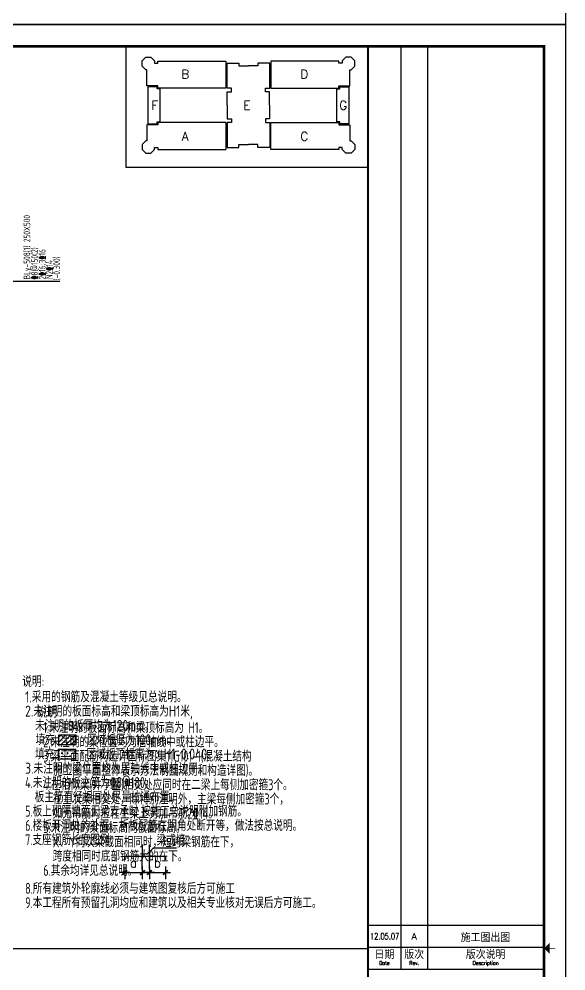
# Model space of a CAD drawing. Header units: millimetres. Extents: x 2998490 to 15040601, y 444546 to 7822218.
# Drawn here: x 14455568 to 14480429, y 7526786 to 7570109 of the extents above; entities that cross this region are included whole.
import ezdxf
from ezdxf.enums import TextEntityAlignment as Align

# ---------------------------------------------------------------- set-up
doc = ezdxf.new("R2010")
doc.units = ezdxf.units.MM
doc.header["$LTSCALE"] = 2000
for name, color, linetype in [('3-ban', 84, 'Continuous'), ('3-liang-rein-Y', 130, 'Continuous'), ('3-liang-R截面-X', 50, 'Continuous'), ('3-liang-R截面-Y', 70, 'Continuous'), ('图框', 7, 'Continuous')]:
    doc.layers.add(name, color=color, linetype=linetype)
doc.styles.add('DIM_FONT', font='SIMPLEX', dxfattribs={"width": 0.8, "bigfont": 'HZTXT'})
doc.styles.add('TKZ1_tjhts.shx', font='tjromant.shx', dxfattribs={"bigfont": 'tjhts.shx'})
doc.styles.add('TKZ2_tjkts.shx', font='tjromant.shx', dxfattribs={"bigfont": 'tjkts.shx'})
doc.styles.add('TSSD_Rein', font='Tssdeng.shx', dxfattribs={"width": 0.7, "bigfont": 'hztxt.shx'})
doc.dimstyles.new('AXIS150', dxfattribs={"dimscale": 1.5, "dimtxt": 300, "dimasz": 1, "dimexe": 200, "dimexo": 200, "dimgap": 150, "dimtad": 1, "dimdec": 0, "dimzin": 0, "dimdsep": 46, "dimtxsty": 'DIM_FONT', "dimblk1": '_DIMX', "dimblk2": '_DIMX', "dimsah": 1, "dimcen": 0.09, "dimclrt": 7, "dimadec": 0, "dimazin": 0, "dimtfac": 1, "dimtdec": 0, "dimtix": 1, "dimtmove": 2, "dimatfit": 3, "dimfxl": 0, "dimtolj": 1, "dimtzin": 0, "dimarcsym": 0})

# ---------------------------------------------------------------- blocks, each defined once
blk = doc.blocks.new('TJAD_TK_A0')
at = {"layer": '图框'}
for p, q in [((2162, 399.3), (973, 399.3)), ((2162, -441.7), (2162, 399.3)), ((2087, 389.3), (2087, -30.7)), ((2099, 389.3), (2099, -30.7)), ((2072, -10.7), (2152, -10.7)), ((2072, -20.7), (2152, -20.7)), ((2072, -30.7), (2152, -30.7)), ((973, -441.7), (2162, -441.7))]:
    blk.add_line(p, q, dxfattribs=at)
at = {"layer": '图框', "const_width": 1.2}
blk.add_lwpolyline([(2152, -431.7), (2152, 389.3), (998, 389.3), (998, -431.7)], close=True, dxfattribs=at)
at = {"layer": '图框'}
for points, const_width in [([(2072, 389.3), (2072, -431.7)], 1), ([(2154.61, -21.2), (2157.11, -21.2)], 0.3), ([(2072, -30.7), (2152, -30.7)], 0.6)]:
    blk.add_lwpolyline(points, dxfattribs=dict(at, const_width=const_width))
blk.add_solid([(2154.61, -23.7), (2154.61, -18.7), (2152.11, -21.2)], dxfattribs=at)
at = {"layer": '图框', "style": 'TKZ2_tjkts.shx'}
for s, p in [('日期', (2079.5, -24.16)), ('版次', (2093, -24.16)), ('版次说明', (2125.5, -24.16))]:
    blk.add_text(s, height=3.6, dxfattribs=at).set_placement(p, align=Align.MIDDLE_CENTER)
at = {"layer": '图框', "style": 'TKZ2_tjkts.shx', "width": 0.8}
for s, p in [('Date', (2079.5, -27.86)), ('Rev.', (2093, -27.86)), ('Description', (2125.5, -27.86))]:
    blk.add_text(s, height=1.8, dxfattribs=at).set_placement(p, align=Align.MIDDLE_CENTER)
blk = doc.blocks.new('_DIMX')
blk.add_line((-150, 0), (150, 0))
at = {"const_width": 50}
blk.add_lwpolyline([(-70, -70), (70, 70)], dxfattribs=at)
blk = doc.blocks.new('*D954')
at = {"layer": '3-ban', "color": 0, "lineweight": -2}
for p, q in [((14460371, 7531544), (14460371, 7530964)), ((14460373, 7531264), (14461170, 7531263)), ((14461171, 7531544), (14461171, 7530963))]:
    blk.add_line(p, q, dxfattribs=at)
at = {"layer": 'Defpoints', "color": 0}
for p in [(14460371, 7531844), (14461172, 7531844), (14461171, 7531263)]:
    blk.add_point(p, dxfattribs=at)
at = {"layer": '3-ban', "color": 0, "lineweight": -2, "xscale": 1.5, "yscale": 1.5, "zscale": 1.5}
for p, rotation in [((14460371, 7531264), 179.9941877224497), ((14461171, 7531263), 359.9941877224497)]:
    blk.add_blockref('_DIMX', p, dxfattribs=dict(at, rotation=rotation))
at = {"layer": '3-ban', "color": 7, "insert": (14460771, 7531714), "char_height": 450, "attachment_point": 5, "rotation": 359.9942, "style": 'DIM_FONT'}
blk.add_mtext('\\A1;a', dxfattribs=at)
blk = doc.blocks.new('*D955')
at = {"layer": '3-ban', "color": 0, "lineweight": -2}
for p, q in [((14461496, 7531544), (14461496, 7530963)), ((14461498, 7531263), (14462222, 7531263)), ((14462224, 7531543), (14462224, 7530963))]:
    blk.add_line(p, q, dxfattribs=at)
at = {"layer": 'Defpoints', "color": 0}
for p in [(14461496, 7531844), (14462224, 7531843), (14462224, 7531263)]:
    blk.add_point(p, dxfattribs=at)
at = {"layer": '3-ban', "color": 0, "lineweight": -2, "xscale": 1.5, "yscale": 1.5, "zscale": 1.5}
for p, rotation in [((14461496, 7531263), 179.9941877224497), ((14462224, 7531263), 359.9941877224497)]:
    blk.add_blockref('_DIMX', p, dxfattribs=dict(at, rotation=rotation))
at = {"layer": '3-ban', "color": 7, "insert": (14461860, 7531713), "char_height": 450, "attachment_point": 5, "rotation": 359.9942, "style": 'DIM_FONT'}
blk.add_mtext('\\A1;b', dxfattribs=at)

msp = doc.modelspace()

# ---------------------------------------------------------------- hatches: boundary and pattern name
at = {"layer": '3-ban'}
h = msp.add_hatch(dxfattribs=at)
h.set_pattern_fill('ANSI31', color=256, scale=50, style=0)
h.set_pattern_definition([(45, (11516472.46, 6719903.53), (-112.2532015, 112.2532015), [])])
h.paths.add_polyline_path([(14457358.3, 7537510.8), (14457358.3, 7537085.3), (14458168.8, 7537085.3), (14458168.8, 7537510.8)])
h = msp.add_hatch(dxfattribs=at)
h.set_pattern_fill('CROSS', color=256, scale=20, style=0)
h.set_pattern_definition([(0, (236023.51, -132073.58), (127, 127), [63.5, -190.5]), (90, (236055.26, -132105.33), (-127, 127), [63.5, -190.5])])
h.paths.add_polyline_path([(14457338, 7536435.3), (14458148.5, 7536435.3), (14458148.5, 7536860.8), (14457338, 7536860.8)])

# ---------------------------------------------------------------- linework, layer by layer
for p, q in [((14461171.5, 7531418.2), (14461171.6, 7532539.4)), ((14461496.2, 7531418.2), (14461496.4, 7532539.4)), ((14461358.4, 7532079.8), (14461678.5, 7532390.7)), ((14461678.5, 7532390.7), (14462719.8, 7532390.6))]:
    msp.add_line(p, q, dxfattribs=at)
at = {"layer": '3-ban', "color": 1, "ltscale": 0.5}
for p, q in [((14460375.2, 7531835.8), (14460375.2, 7532014.1)), ((14460375.2, 7532014.1), (14462221.8, 7532014.1)), ((14462221.8, 7532014.1), (14462221.8, 7531841.5))]:
    msp.add_line(p, q, dxfattribs=at)
at = {"layer": '3-ban', "elevation": 7597.5}
for points in [[(14457358.3, 7537085.3), (14458168.8, 7537085.3), (14458168.8, 7537510.8), (14457358.3, 7537510.8)], [(14457338, 7536435.3), (14458148.5, 7536435.3), (14458148.5, 7536860.8), (14457338, 7536860.8)]]:
    msp.add_lwpolyline(points, close=True, dxfattribs=at)
at = {"layer": '3-liang-R截面-Y'}
msp.add_line((14457419.9, 7558161.3), (14454492.2, 7558161.3), dxfattribs=at)
at = {"layer": '图框'}
for p, q in [((14464972.2, 7568197.5), (14464972.2, 7566967.5)), ((14467015.3, 7568197.5), (14467015.3, 7566967.5)), ((14465028.7, 7566182.5), (14465028.7, 7565567.5)), ((14465028.7, 7565567.5), (14465223.7, 7565567.5)), ((14465223.7, 7565567.5), (14465223.7, 7565397.5)), ((14461878.7, 7565297.5), (14461378.7, 7565297.5)), ((14461378.7, 7565297.5), (14461378.7, 7564567.5)), ((14461878.7, 7565397.5), (14461878.7, 7565297.5)), ((14464972.2, 7565397.5), (14461878.7, 7565397.5)), ((14464972.2, 7565397.5), (14464972.2, 7564167.5)), ((14465223.7, 7565397.5), (14465021.2, 7565397.5)), ((14465021.2, 7565397.5), (14465021.2, 7564267.5)), ((14461325.6, 7564567.5), (14461158.7, 7564400.6)), ((14461378.7, 7564567.5), (14461325.6, 7564567.5)), ((14461158.7, 7564400.6), (14461158.7, 7564164.5)), ((14461158.7, 7564164.5), (14461325.7, 7563997.5)), ((14461561.8, 7563997.5), (14461728.8, 7564164.5)), ((14461728.8, 7564164.5), (14461728.8, 7564267.5)), ((14461728.8, 7564267.5), (14461878.7, 7564267.5)), ((14461878.7, 7564267.5), (14461878.7, 7564167.5)), ((14461878.7, 7564167.5), (14464972.2, 7564167.5)), ((14465021.2, 7564267.5), (14465558.7, 7564267.5)), ((14465558.7, 7564267.5), (14465558.7, 7564392.5)), ((14465558.7, 7564392.5), (14465993.7, 7564392.5)), ((14461325.7, 7563997.5), (14461561.8, 7563997.5)), ((14364028.6, 7527813.6), (14471428.6, 7527813.6))]:
    msp.add_line(p, q, dxfattribs=at)
for points in [[(14460428.6, 7568863.6), (14460428.6, 7563363.6), (14471428.6, 7563363.6)], [(14464972.2, 7566967.5), (14461878.7, 7566967.5), (14461878.7, 7567067.5), (14461378.7, 7567067.5), (14461378.7, 7567797.5), (14461325.6, 7567797.5), (14461158.7, 7567964.4), (14461158.7, 7568200.5), (14461325.7, 7568367.5), (14461561.8, 7568367.5), (14461728.8, 7568200.5), (14461728.8, 7568097.5), (14461878.7, 7568097.5), (14461878.7, 7568197.5), (14464972.2, 7568197.5)], [(14465028.7, 7566182.5), (14465028.7, 7566797.5), (14465223.7, 7566797.5), (14465223.7, 7566967.5), (14465021.2, 7566967.5), (14465021.2, 7568097.5)], [(14465021.2, 7568097.5), (14465558.7, 7568097.5), (14465558.7, 7567972.5), (14465993.7, 7567972.5)], [(14466966.2, 7568097.5), (14466428.7, 7568097.5), (14466428.7, 7567972.5), (14465993.7, 7567972.5)], [(14466958.7, 7566182.5), (14466958.7, 7566797.5), (14466763.7, 7566797.5), (14466763.7, 7566967.5), (14466966.2, 7566967.5), (14466966.2, 7568097.5)], [(14467015.3, 7566967.5), (14470108.7, 7566967.5), (14470108.7, 7567067.5), (14470608.7, 7567067.5), (14470608.7, 7567797.5), (14470661.9, 7567797.5), (14470828.8, 7567964.4), (14470828.8, 7568200.5), (14470661.8, 7568367.5), (14470425.7, 7568367.5), (14470258.7, 7568200.5), (14470258.7, 7568097.5), (14470108.7, 7568097.5), (14470108.7, 7568197.5), (14467015.3, 7568197.5)], [(14466958.7, 7566182.5), (14466958.7, 7565567.5), (14466763.7, 7565567.5), (14466763.7, 7565397.5), (14466966.2, 7565397.5), (14466966.2, 7564267.5), (14466428.7, 7564267.5), (14466428.7, 7564392.5), (14465993.7, 7564392.5)], [(14467015.3, 7564167.5), (14467015.3, 7565397.5), (14470108.7, 7565397.5), (14470108.7, 7565297.5), (14470608.7, 7565297.5), (14470608.7, 7564567.5), (14470661.9, 7564567.5), (14470828.8, 7564400.6), (14470828.8, 7564164.5), (14470661.8, 7563997.5), (14470425.7, 7563997.5), (14470258.7, 7564164.5), (14470258.7, 7564267.5), (14470108.7, 7564267.5), (14470108.7, 7564167.5), (14467015.3, 7564167.5)]]:
    msp.add_lwpolyline(points, dxfattribs=at)
for points in [[(14461427.2, 7565346.4), (14461842.6, 7565346.4), (14461842.6, 7565429.6), (14461977.2, 7565429.6), (14461977.2, 7566935.4), (14461842.6, 7566935.4), (14461842.6, 7567018.6), (14461427.2, 7567018.6)], [(14470560.3, 7565346.4), (14470144.8, 7565346.4), (14470144.8, 7565429.6), (14470010.3, 7565429.6), (14470010.3, 7566935.4), (14470144.8, 7566935.4), (14470144.8, 7567018.6), (14470560.3, 7567018.6)]]:
    msp.add_lwpolyline(points, close=True, dxfattribs=at)

# ---------------------------------------------------------------- block references
at = {"layer": '图框', "xscale": 100, "yscale": 100, "zscale": 100}
for p in [(14264228.6, 7614033.9), (14264228.6, 7529933.9)]:
    msp.add_blockref('TJAD_TK_A0', p, dxfattribs=at)

# ---------------------------------------------------------------- texts
at = {"layer": '3-ban', "color": 2, "style": 'TSSD_Rein', "width": 0.8}
msp.add_text('说明:', height=500, rotation=359.99419, dxfattribs=at).set_placement((14455713.8, 7539711.8))
at = {"layer": '3-ban', "style": 'TSSD_Rein'}
for s, width, p in [('1.采用的钢筋及混凝土等级见总说明。', 0.8, (14455844.5, 7539011.7)), ('2.未注明的板面标高和梁顶标高为H1米,', 0.8, (14455844.5, 7538361.7)), ('未注明的板厚均为120mm。', 0.8, (14456296.1, 7537711.7)), ('填充      区域板厚为100mm。', 0.8, (14456316.4, 7537061.7)), ('填充      区域板顶标高为：H1-0.040。', 0.8, (14456296.1, 7536411.7)), ('3.未注明的粱位置均为居轴线中或柱边平。', 0.8, (14455844.5, 7535761.7)), ('4.未注明的板主筋为%%1328@180。', 0.7, (14455844.5, 7535111.7)), ('板主筋直径相同处尽量拉通布置。', 0.7, (14456281.9, 7534461.7)), ('5.板上砌隔墙而无梁支承时,按施工总说明附加钢筋。', 0.7, (14455844.5, 7533811.7)), ('6.楼板开洞处的补强、折板配筋在阴角处断开等，做法按总说明。', 0.7, (14455844.5, 7533161.7)), ('7.支座钢筋长度图例：', 0.7, (14455844.5, 7532511.7)), ('梁或墙', 0.7, (14461816.9, 7532482.3)), ('8.所有建筑外轮廓线必须与建筑图复核后方可施工', 0.7, (14455844.5, 7530295.9)), ('9.本工程所有预留孔洞均应和建筑以及相关专业核对无误后方可施工。', 0.7, (14455844.5, 7529645.9))]:
    msp.add_text(s, height=500, rotation=359.99419, dxfattribs=dict(at, width=width)).set_placement(p)
at = {"layer": '3-liang-rein-Y', "style": 'TSSD_Rein', "width": 0.7}
for s, p in [('%%1328@150(2)', (14456422.9, 7558254.7)), ('2%%13216;3%%13216', (14456772.9, 7558254.7)), ('N2%%13214', (14457094.2, 7558277.6)), ('(-0.300)', (14457423.7, 7558216.7))]:
    msp.add_text(s, height=300, rotation=90, dxfattribs=at).set_placement(p)
at = {"layer": '3-liang-R截面-X', "color": 2, "style": 'TSSD_Rein', "width": 0.7}
msp.add_text('说明:', height=500, rotation=359.99419, dxfattribs=at).set_placement((14456413.3, 7538313.1))
at = {"layer": '3-liang-R截面-X', "style": 'TSSD_Rein', "width": 0.7}
for s, p in [('1.未注明的板面标高和梁顶标高为 H1。', (14456669.1, 7537613.1)), ('2.未注明的粱位置均为居轴线中或柱边平。', (14456669.1, 7536963.1)), ('3.梁平面配筋构造详国标图集11G101-1(混凝土结构', (14456669.1, 7536313.1)), ('施工图平面整体表示方法制图规则和构造详图)。', (14457120.5, 7535663.1)), ('4.在相似梁(井字量)相交处应同时在二梁上每侧加密箍3个。', (14456669.1, 7535013.1)), ('在主次梁相交处，除特别注明外，主梁每侧加密箍3个，', (14457097.8, 7534363.1)), ('如无吊筋时应在主梁上另加吊筋2%%13214。', (14457097.8, 7533713.1)), ('5.未注明的梁面标高同板面标高。', (14456669.1, 7533063.1)), ('X、Y向次梁截面相同时，短跨梁钢筋在下，', (14457097.8, 7532413.1)), ('跨度相同时底部钢筋大的在下。', (14457097.8, 7531763.1)), ('6.其余均详见总说明。', (14456669.1, 7531113.1))]:
    msp.add_text(s, height=500, rotation=359.99419, dxfattribs=at).set_placement(p)
at = {"layer": '3-liang-R截面-Y', "style": 'TSSD_Rein', "width": 0.7}
msp.add_text('BLy-508(1) 250X500', height=300, rotation=90, dxfattribs=at).set_placement((14456072.9, 7558254.7))
at = {"layer": '图框', "style": 'TKZ1_tjhts.shx'}
for s, height, p in [('B', 400, (14463122.6, 7567599)), ('D', 400, (14468534.2, 7567599)), ('F', 400, (14461732.2, 7566183.1)), ('E', 400, (14465932, 7566183.1)), ('G', 400, (14470302.3, 7566183.1)), ('A', 400, (14463122.6, 7564770.5)), ('C', 400, (14468534.2, 7564770.5)), ('A', 300, (14473528.6, 7528363.6)), ('施工图出图', 360, (14476768.1, 7528290.3))]:
    msp.add_text(s, height=height, dxfattribs=at).set_placement(p, align=Align.MIDDLE_CENTER)
at = {"layer": '图框', "style": 'TKZ1_tjhts.shx', "width": 0.7}
msp.add_text('12.05.07', height=300, dxfattribs=at).set_placement((14472186.4, 7528363.6), align=Align.MIDDLE_CENTER)

# ---------------------------------------------------------------- dimensions: what is measured, and where the dimension line sits
at = {"layer": '3-ban'}
for base, p1, p2, text, picture, middle in [((14461171.5, 7531263.5), (14460371.4, 7531843.6), (14461171.5, 7531843.6), 'a', '*D954', (14460771.4, 7531713.5)), ((14462223.8, 7531263.4), (14461496.3, 7531843.5), (14462223.8, 7531843.5), 'b', '*D955', (14461860, 7531713.4))]:
    dim = msp.add_linear_dim(base=base, p1=p1, p2=p2, angle=359.99419, text=text, dimstyle='AXIS150', dxfattribs=at)
    dim.commit()
    dim.dimension.update_dxf_attribs({"geometry": picture, "text_midpoint": middle})

doc.saveas('drawing.dxf')
